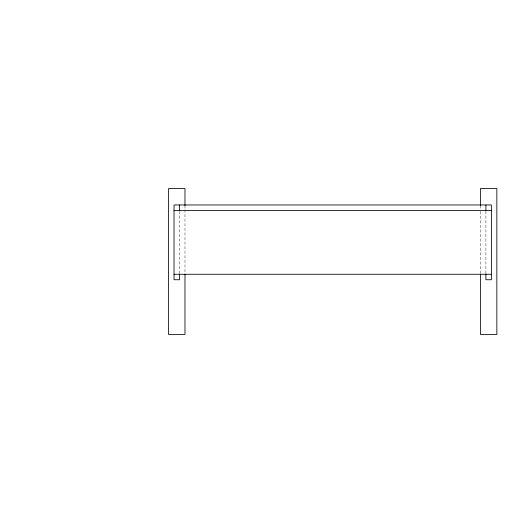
<?xml version="1.0" encoding="UTF-8"?>
<svg xmlns="http://www.w3.org/2000/svg" width="523" height="523" viewBox="0 0 523 523"><rect width="100%" height="100%" fill="white"/><g stroke="black" fill="none" stroke-linecap="round" stroke-linejoin="round"><path stroke-width="0.39" stroke-dasharray="2.62 1.96" d="M485.906 211.24L485.906 273.457M480.434 205.663L480.434 210.553M480.434 211.37L480.434 273.32M184.972 205.663L184.972 208.925M184.972 209.736L184.972 273.32M179.5 211.24L179.5 273.457"/><path stroke-width="0.78" d="M174.028 210.429L491.378 210.429M174.028 274.268L491.378 274.268M485.906 204.964L485.906 210.429M485.906 274.052L485.906 279.74L491.378 279.74L491.378 204.964L174.028 204.964L174.028 279.74L179.5 279.74L179.5 274.052M480.434 205.663L480.434 188.548L496.85 188.548L496.85 334.452L480.434 334.452L480.434 274.137M184.972 205.663L184.972 188.548L168.556 188.548L168.556 334.452L184.972 334.452L184.972 274.137M179.5 204.964L179.5 210.429"/></g></svg>
